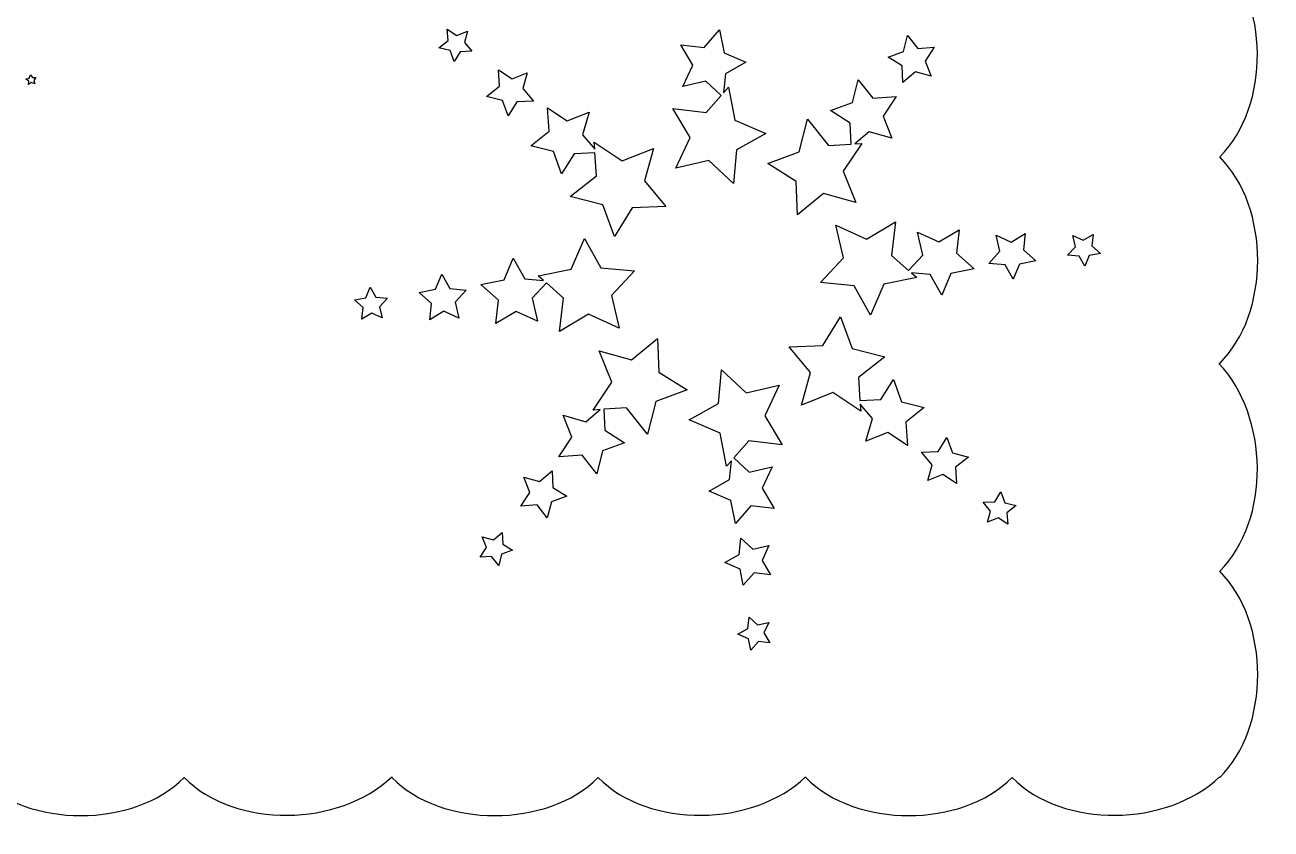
# Model space of a CAD drawing. Header units: centimetres. Extents: x -11.1 to 11.3, y -11.4 to 10.9.
# Drawn here: x 0.48 to 11.26, y -11.42 to -4.47 of the extents above; entities that cross this region are included whole.
import ezdxf

# ---------------------------------------------------------------- set-up
doc = ezdxf.new("R2010")
doc.units = ezdxf.units.CM
doc.header["$MEASUREMENT"] = 0
doc.layers.add('Camada 1', color=7, linetype='Continuous')

msp = doc.modelspace()

# ---------------------------------------------------------------- linework, layer by layer
at = {"layer": 'Camada 1'}
for points, knots in [([(10.80794, 10.50385), (11.24006, 10.04935), (11.25858, 9.15426), (10.81413, 8.70984), (10.81413, 8.70984), (11.25239, 8.27158), (11.25239, 7.358), (10.81413, 6.92586), (10.81413, 6.92586), (10.81413, 6.92586), (10.80794, 6.92422), (10.80794, 6.92422), (10.80794, 6.92422), (11.24006, 6.46972), (11.25858, 5.57466), (10.81413, 5.13019), (10.81413, 5.13019), (11.25239, 4.69196), (11.25239, 3.77835), (10.81413, 3.34624), (10.81413, 3.34624), (10.81413, 3.34624), (10.80794, 3.3446), (10.80794, 3.3446), (10.80794, 3.3446), (11.24006, 2.89007), (11.25858, 1.99501), (10.81413, 1.55054), (10.81413, 1.55054), (11.25239, 1.11231), (11.25239, 0.1987), (10.81413, -0.23341), (10.81413, -0.23341), (10.81413, -0.23341), (10.80794, -0.23505), (10.80794, -0.23505), (10.80794, -0.23505), (11.24006, -0.68958), (11.25858, -1.58464), (10.81413, -2.02911), (10.81413, -2.02911), (11.25241, -2.46734), (11.25241, -3.38092), (10.81413, -3.81306), (10.81413, -3.81306), (10.81413, -3.81306), (10.80797, -3.8147), (10.80797, -3.8147), (10.80797, -3.8147), (11.24006, -4.26923), (11.25858, -5.16429), (10.81413, -5.60873), (10.81413, -5.60873), (11.25241, -6.04699), (11.25241, -6.96057), (10.81413, -7.39268), (10.81413, -7.39268), (10.81413, -7.39268), (10.80797, -7.39435), (10.80797, -7.39435), (10.80797, -7.39435), (11.24006, -7.84888), (11.25858, -8.74394), (10.81413, -9.18838), (10.81413, -9.18838), (11.25241, -9.62664), (11.25241, -10.54022), (10.81413, -10.97233), (10.81413, -10.97233), (10.81413, -10.97233), (10.81249, -10.96619), (10.81249, -10.96619), (10.81249, -10.96619), (10.35796, -11.39825), (9.4629, -11.41678), (9.01846, -10.97233), (9.01846, -10.97233), (8.58023, -11.41061), (7.66665, -11.41061), (7.23451, -10.97233), (7.23451, -10.97233), (7.23451, -10.97233), (7.23287, -10.96619), (7.23287, -10.96619), (7.23287, -10.96619), (6.77834, -11.39828), (5.88328, -11.41678), (5.43884, -10.97233), (5.43884, -10.97233), (5.00058, -11.41061), (4.087, -11.41061), (3.65489, -10.97233), (3.65489, -10.97233), (3.65489, -10.97233), (3.65325, -10.96619), (3.65325, -10.96619), (3.65325, -10.96619), (3.19872, -11.39828), (2.30366, -11.41678), (1.85922, -10.97233), (1.85922, -10.97233), (1.42096, -11.41061), (0.50738, -11.41061), (0.07527, -10.97233), (0.07527, -10.97233), (0.07527, -10.97233), (0.07363, -10.96619), (0.07363, -10.96619), (0.07363, -10.96619), (-0.3809, -11.39828), (-1.27596, -11.41678), (-1.7204, -10.97233), (-1.7204, -10.97233), (-2.15866, -11.41061), (-3.07221, -11.41061), (-3.50435, -10.97233), (-3.50435, -10.97233), (-3.50435, -10.97233), (-3.50599, -10.96619), (-3.50599, -10.96619), (-3.50599, -10.96619), (-3.96049, -11.39828), (-4.85558, -11.41678), (-5.30005, -10.97233), (-5.30005, -10.97233), (-5.73828, -11.41061), (-6.65186, -11.41061), (-7.084, -10.97233), (-7.084, -10.97233), (-7.084, -10.97233), (-7.08564, -10.96619), (-7.08564, -10.96619), (-7.08564, -10.96619), (-7.54017, -11.39828), (-8.43523, -11.41678), (-8.87967, -10.97233), (-8.87967, -10.97233), (-9.31793, -11.41061), (-10.23151, -11.41061), (-10.66362, -10.97233), (-10.66362, -10.97233), (-10.66362, -10.97233), (-10.65907, -10.97789), (-10.65907, -10.97789), (-10.65907, -10.97789), (-11.09116, -10.52339), (-11.10968, -9.6283), (-10.66526, -9.18386), (-10.66526, -9.18386), (-11.10352, -8.74563), (-11.10352, -7.83202), (-10.66526, -7.39991), (-10.66526, -7.39991), (-10.66526, -7.39991), (-10.65907, -7.39827), (-10.65907, -7.39827), (-10.65907, -7.39827), (-11.09116, -6.94374), (-11.10968, -6.04868), (-10.66526, -5.60421), (-10.66526, -5.60421), (-11.10352, -5.16598), (-11.10352, -4.25237), (-10.66526, -3.82026), (-10.66526, -3.82026), (-10.66526, -3.82026), (-10.65907, -3.81862), (-10.65907, -3.81862), (-10.65907, -3.81862), (-11.09116, -3.36409), (-11.10968, -2.46903), (-10.66526, -2.02456), (-10.66526, -2.02456), (-11.10352, -1.58633), (-11.10352, -0.67272), (-10.66526, -0.24061), (-10.66526, -0.24061), (-10.66526, -0.24061), (-10.65907, -0.23897), (-10.65907, -0.23897), (-10.65907, -0.23897), (-11.09116, 0.21556), (-11.10968, 1.11062), (-10.66526, 1.55506), (-10.66526, 1.55506), (-11.10352, 1.99332), (-11.10352, 2.9069), (-10.66526, 3.33904), (-10.66526, 3.33904), (-10.66526, 3.33904), (-10.65907, 3.34068), (-10.65907, 3.34068), (-10.65907, 3.34068), (-11.09116, 3.79521), (-11.10968, 4.69027), (-10.66526, 5.13471), (-10.66526, 5.13471), (-11.10352, 5.57297), (-11.10352, 6.48655), (-10.66526, 6.91866), (-10.66526, 6.91866), (-10.66526, 6.91866), (-10.65907, 6.9203), (-10.65907, 6.9203), (-10.65907, 6.9203), (-11.09116, 7.37483), (-11.10968, 8.26989), (-10.66526, 8.71433), (-10.66526, 8.71433), (-11.10352, 9.15259), (-11.10352, 10.06617), (-10.66526, 10.49828), (-10.66526, 10.49828), (-10.66526, 10.49828), (-10.66362, 10.49212), (-10.66362, 10.49212), (-10.66362, 10.49212), (-10.20909, 10.92421), (-9.31403, 10.94273), (-8.86959, 10.49828), (-8.86959, 10.49828), (-8.43133, 10.93654), (-7.51775, 10.93654), (-7.08564, 10.49828), (-7.08564, 10.49828), (-7.08564, 10.49828), (-7.084, 10.49212), (-7.084, 10.49212), (-7.084, 10.49212), (-6.62947, 10.92421), (-5.73441, 10.94273), (-5.28997, 10.49828), (-5.28997, 10.49828), (-4.85171, 10.93654), (-3.93813, 10.93654), (-3.50602, 10.49828), (-3.50602, 10.49828), (-3.50602, 10.49828), (-3.50438, 10.49212), (-3.50438, 10.49212), (-3.50438, 10.49212), (-3.04985, 10.92421), (-2.15479, 10.94273), (-1.71035, 10.49828), (-1.71035, 10.49828), (-1.27209, 10.93654), (-0.35851, 10.93654), (0.0736, 10.49828), (0.0736, 10.49828), (0.0736, 10.49828), (0.07524, 10.49212), (0.07524, 10.49212), (0.07524, 10.49212), (0.52977, 10.92421), (1.42483, 10.94273), (1.86927, 10.49828), (1.86927, 10.49828), (2.30753, 10.93654), (3.22108, 10.93654), (3.65322, 10.49828), (3.65322, 10.49828), (3.65322, 10.49828), (3.65486, 10.49212), (3.65486, 10.49212), (3.65486, 10.49212), (4.10936, 10.92421), (5.00445, 10.94273), (5.44889, 10.49828), (5.44889, 10.49828), (5.88715, 10.93654), (6.80073, 10.93654), (7.23284, 10.49828), (7.23284, 10.49828), (7.23284, 10.49828), (7.23448, 10.49212), (7.23448, 10.49212), (7.23448, 10.49212), (7.68901, 10.92421), (8.58407, 10.94273), (9.02851, 10.49828), (9.02851, 10.49828), (9.46677, 10.93654), (10.38035, 10.93654), (10.81246, 10.49828), (10.81246, 10.49828), (10.81246, 10.49828), (10.80794, 10.50385), (10.80794, 10.50385)], [0, 0, 0, 0, 0.01369863, 0.01369863, 0.01369863, 0.01369863, 0.02739726, 0.02739726, 0.02739726, 0.02739726, 0.04109589, 0.04109589, 0.04109589, 0.04109589, 0.05479452, 0.05479452, 0.05479452, 0.05479452, 0.06849315, 0.06849315, 0.06849315, 0.06849315, 0.08219178, 0.08219178, 0.08219178, 0.08219178, 0.09589041, 0.09589041, 0.09589041, 0.09589041, 0.10958904, 0.10958904, 0.10958904, 0.10958904, 0.12328767, 0.12328767, 0.12328767, 0.12328767, 0.1369863, 0.1369863, 0.1369863, 0.1369863, 0.15068493, 0.15068493, 0.15068493, 0.15068493, 0.16438356, 0.16438356, 0.16438356, 0.16438356, 0.17808219, 0.17808219, 0.17808219, 0.17808219, 0.19178082, 0.19178082, 0.19178082, 0.19178082, 0.20547945, 0.20547945, 0.20547945, 0.20547945, 0.21917808, 0.21917808, 0.21917808, 0.21917808, 0.23287671, 0.23287671, 0.23287671, 0.23287671, 0.24657534, 0.24657534, 0.24657534, 0.24657534, 0.26027397, 0.26027397, 0.26027397, 0.26027397, 0.2739726, 0.2739726, 0.2739726, 0.2739726, 0.28767123, 0.28767123, 0.28767123, 0.28767123, 0.30136986, 0.30136986, 0.30136986, 0.30136986, 0.31506849, 0.31506849, 0.31506849, 0.31506849, 0.32876712, 0.32876712, 0.32876712, 0.32876712, 0.34246575, 0.34246575, 0.34246575, 0.34246575, 0.35616438, 0.35616438, 0.35616438, 0.35616438, 0.36986301, 0.36986301, 0.36986301, 0.36986301, 0.38356164, 0.38356164, 0.38356164, 0.38356164, 0.39726027, 0.39726027, 0.39726027, 0.39726027, 0.4109589, 0.4109589, 0.4109589, 0.4109589, 0.42465753, 0.42465753, 0.42465753, 0.42465753, 0.43835616, 0.43835616, 0.43835616, 0.43835616, 0.45205479, 0.45205479, 0.45205479, 0.45205479, 0.46575342, 0.46575342, 0.46575342, 0.46575342, 0.47945205, 0.47945205, 0.47945205, 0.47945205, 0.49315068, 0.49315068, 0.49315068, 0.49315068, 0.50684932, 0.50684932, 0.50684932, 0.50684932, 0.52054795, 0.52054795, 0.52054795, 0.52054795, 0.53424658, 0.53424658, 0.53424658, 0.53424658, 0.54794521, 0.54794521, 0.54794521, 0.54794521, 0.56164384, 0.56164384, 0.56164384, 0.56164384, 0.57534247, 0.57534247, 0.57534247, 0.57534247, 0.5890411, 0.5890411, 0.5890411, 0.5890411, 0.60273973, 0.60273973, 0.60273973, 0.60273973, 0.61643836, 0.61643836, 0.61643836, 0.61643836, 0.63013699, 0.63013699, 0.63013699, 0.63013699, 0.64383562, 0.64383562, 0.64383562, 0.64383562, 0.65753425, 0.65753425, 0.65753425, 0.65753425, 0.67123288, 0.67123288, 0.67123288, 0.67123288, 0.68493151, 0.68493151, 0.68493151, 0.68493151, 0.69863014, 0.69863014, 0.69863014, 0.69863014, 0.71232877, 0.71232877, 0.71232877, 0.71232877, 0.7260274, 0.7260274, 0.7260274, 0.7260274, 0.73972603, 0.73972603, 0.73972603, 0.73972603, 0.75342466, 0.75342466, 0.75342466, 0.75342466, 0.76712329, 0.76712329, 0.76712329, 0.76712329, 0.78082192, 0.78082192, 0.78082192, 0.78082192, 0.79452055, 0.79452055, 0.79452055, 0.79452055, 0.80821918, 0.80821918, 0.80821918, 0.80821918, 0.82191781, 0.82191781, 0.82191781, 0.82191781, 0.83561644, 0.83561644, 0.83561644, 0.83561644, 0.84931507, 0.84931507, 0.84931507, 0.84931507, 0.8630137, 0.8630137, 0.8630137, 0.8630137, 0.87671233, 0.87671233, 0.87671233, 0.87671233, 0.89041096, 0.89041096, 0.89041096, 0.89041096, 0.90410959, 0.90410959, 0.90410959, 0.90410959, 0.91780822, 0.91780822, 0.91780822, 0.91780822, 0.93150685, 0.93150685, 0.93150685, 0.93150685, 0.94520548, 0.94520548, 0.94520548, 0.94520548, 0.95890411, 0.95890411, 0.95890411, 0.95890411, 0.97260274, 0.97260274, 0.97260274, 0.97260274, 1, 1, 1, 1]), ([(4.34628, -4.69583), (4.34628, -4.69583), (4.28259, -4.61921), (4.28259, -4.61921), (4.28259, -4.61921), (4.28259, -4.61921), (4.30958, -4.52327), (4.30958, -4.52327), (4.30958, -4.52327), (4.30958, -4.52327), (4.21698, -4.56021), (4.21698, -4.56021), (4.21698, -4.56021), (4.21698, -4.56021), (4.13403, -4.50489), (4.13403, -4.50489), (4.13403, -4.50489), (4.13403, -4.50489), (4.14057, -4.60435), (4.14057, -4.60435), (4.14057, -4.60435), (4.14057, -4.60435), (4.06231, -4.6661), (4.06231, -4.6661), (4.06231, -4.6661), (4.06231, -4.6661), (4.15894, -4.69065), (4.15894, -4.69065), (4.15894, -4.69065), (4.15894, -4.69065), (4.19349, -4.78413), (4.19349, -4.78413), (4.19349, -4.78413), (4.19349, -4.78413), (4.2467, -4.69983), (4.2467, -4.69983), (4.2467, -4.69983), (4.2467, -4.69983), (4.34628, -4.69583), (4.34628, -4.69583)], [0, 0, 0, 0, 0.09090909, 0.09090909, 0.09090909, 0.09090909, 0.18181818, 0.18181818, 0.18181818, 0.18181818, 0.27272727, 0.27272727, 0.27272727, 0.27272727, 0.36363636, 0.36363636, 0.36363636, 0.36363636, 0.45454545, 0.45454545, 0.45454545, 0.45454545, 0.54545455, 0.54545455, 0.54545455, 0.54545455, 0.63636364, 0.63636364, 0.63636364, 0.63636364, 0.72727273, 0.72727273, 0.72727273, 0.72727273, 0.81818182, 0.81818182, 0.81818182, 0.81818182, 1, 1, 1, 1]), ([(6.56479, -5.00735), (6.56479, -5.00735), (6.52383, -5.05408), (6.52383, -5.05408), (6.52383, -5.05408), (6.52383, -5.05408), (6.53881, -4.89086), (6.53881, -4.89086), (6.53881, -4.89086), (6.53881, -4.89086), (6.71627, -4.79132), (6.71627, -4.79132), (6.71627, -4.79132), (6.71627, -4.79132), (6.52937, -4.71102), (6.52937, -4.71102), (6.52937, -4.71102), (6.52937, -4.71102), (6.4896, -4.51155), (6.4896, -4.51155), (6.4896, -4.51155), (6.4896, -4.51155), (6.35548, -4.66445), (6.35548, -4.66445), (6.35548, -4.66445), (6.35548, -4.66445), (6.15344, -4.64069), (6.15344, -4.64069), (6.15344, -4.64069), (6.15344, -4.64069), (6.25745, -4.8155), (6.25745, -4.8155), (6.25745, -4.8155), (6.25745, -4.8155), (6.17239, -5.00029), (6.17239, -5.00029), (6.17239, -5.00029), (6.17239, -5.00029), (6.3708, -4.95542), (6.3708, -4.95542), (6.3708, -4.95542), (6.3708, -4.95542), (6.5032, -5.07763), (6.5032, -5.07763), (6.5032, -5.07763), (6.5032, -5.07763), (6.37321, -5.22585), (6.37321, -5.22585), (6.37321, -5.22585), (6.37321, -5.22585), (6.08463, -5.19185), (6.08463, -5.19185), (6.08463, -5.19185), (6.08463, -5.19185), (6.23322, -5.44159), (6.23322, -5.44159), (6.23322, -5.44159), (6.23322, -5.44159), (6.1117, -5.70556), (6.1117, -5.70556), (6.1117, -5.70556), (6.1117, -5.70556), (6.39515, -5.64145), (6.39515, -5.64145), (6.39515, -5.64145), (6.39515, -5.64145), (6.60862, -5.83859), (6.60862, -5.83859), (6.60862, -5.83859), (6.60862, -5.83859), (6.63521, -5.54919), (6.63521, -5.54919), (6.63521, -5.54919), (6.63521, -5.54919), (6.88871, -5.40703), (6.88871, -5.40703), (6.88871, -5.40703), (6.88871, -5.40703), (6.62172, -5.29231), (6.62172, -5.29231), (6.62172, -5.29231), (6.62172, -5.29231), (6.56479, -5.00735), (6.56479, -5.00735)], [0, 0, 0, 0, 0.04545455, 0.04545455, 0.04545455, 0.04545455, 0.09090909, 0.09090909, 0.09090909, 0.09090909, 0.13636364, 0.13636364, 0.13636364, 0.13636364, 0.18181818, 0.18181818, 0.18181818, 0.18181818, 0.22727273, 0.22727273, 0.22727273, 0.22727273, 0.27272727, 0.27272727, 0.27272727, 0.27272727, 0.31818182, 0.31818182, 0.31818182, 0.31818182, 0.36363636, 0.36363636, 0.36363636, 0.36363636, 0.40909091, 0.40909091, 0.40909091, 0.40909091, 0.45454545, 0.45454545, 0.45454545, 0.45454545, 0.5, 0.5, 0.5, 0.5, 0.54545455, 0.54545455, 0.54545455, 0.54545455, 0.59090909, 0.59090909, 0.59090909, 0.59090909, 0.63636364, 0.63636364, 0.63636364, 0.63636364, 0.68181818, 0.68181818, 0.68181818, 0.68181818, 0.72727273, 0.72727273, 0.72727273, 0.72727273, 0.77272727, 0.77272727, 0.77272727, 0.77272727, 0.81818182, 0.81818182, 0.81818182, 0.81818182, 0.86363636, 0.86363636, 0.86363636, 0.86363636, 0.90909091, 0.90909091, 0.90909091, 0.90909091, 1, 1, 1, 1]), ([(8.26696, -4.78052), (8.26696, -4.78052), (8.34599, -4.66204), (8.34599, -4.66204), (8.34599, -4.66204), (8.34599, -4.66204), (8.20386, -4.67135), (8.20386, -4.67135), (8.20386, -4.67135), (8.20386, -4.67135), (8.11562, -4.55956), (8.11562, -4.55956), (8.11562, -4.55956), (8.11562, -4.55956), (8.08059, -4.69759), (8.08059, -4.69759), (8.08059, -4.69759), (8.08059, -4.69759), (7.94705, -4.74696), (7.94705, -4.74696), (7.94705, -4.74696), (7.94705, -4.74696), (8.06746, -4.82292), (8.06746, -4.82292), (8.06746, -4.82292), (8.06746, -4.82292), (8.07315, -4.96524), (8.07315, -4.96524), (8.07315, -4.96524), (8.07315, -4.96524), (8.18258, -4.8742), (8.18258, -4.8742), (8.18258, -4.8742), (8.18258, -4.8742), (8.31966, -4.91278), (8.31966, -4.91278), (8.31966, -4.91278), (8.31966, -4.91278), (8.26696, -4.78052), (8.26696, -4.78052)], [0, 0, 0, 0, 0.09090909, 0.09090909, 0.09090909, 0.09090909, 0.18181818, 0.18181818, 0.18181818, 0.18181818, 0.27272727, 0.27272727, 0.27272727, 0.27272727, 0.36363636, 0.36363636, 0.36363636, 0.36363636, 0.45454545, 0.45454545, 0.45454545, 0.45454545, 0.54545455, 0.54545455, 0.54545455, 0.54545455, 0.63636364, 0.63636364, 0.63636364, 0.63636364, 0.72727273, 0.72727273, 0.72727273, 0.72727273, 0.81818182, 0.81818182, 0.81818182, 0.81818182, 1, 1, 1, 1]), ([(0.55785, -4.94824), (0.55785, -4.94824), (0.57656, -4.92419), (0.57656, -4.92419), (0.57656, -4.92419), (0.57656, -4.92419), (0.54608, -4.92398), (0.54608, -4.92398), (0.54608, -4.92398), (0.54608, -4.92398), (0.52901, -4.89874), (0.52901, -4.89874), (0.52901, -4.89874), (0.52901, -4.89874), (0.51938, -4.92763), (0.51938, -4.92763), (0.51938, -4.92763), (0.51938, -4.92763), (0.49012, -4.9361), (0.49012, -4.9361), (0.49012, -4.9361), (0.49012, -4.9361), (0.51465, -4.95417), (0.51465, -4.95417), (0.51465, -4.95417), (0.51465, -4.95417), (0.51364, -4.98462), (0.51364, -4.98462), (0.51364, -4.98462), (0.51364, -4.98462), (0.53841, -4.96692), (0.53841, -4.96692), (0.53841, -4.96692), (0.53841, -4.96692), (0.56706, -4.97727), (0.56706, -4.97727), (0.56706, -4.97727), (0.56706, -4.97727), (0.55785, -4.94824), (0.55785, -4.94824)], [0, 0, 0, 0, 0.09090909, 0.09090909, 0.09090909, 0.09090909, 0.18181818, 0.18181818, 0.18181818, 0.18181818, 0.27272727, 0.27272727, 0.27272727, 0.27272727, 0.36363636, 0.36363636, 0.36363636, 0.36363636, 0.45454545, 0.45454545, 0.45454545, 0.45454545, 0.54545455, 0.54545455, 0.54545455, 0.54545455, 0.63636364, 0.63636364, 0.63636364, 0.63636364, 0.72727273, 0.72727273, 0.72727273, 0.72727273, 0.81818182, 0.81818182, 0.81818182, 0.81818182, 1, 1, 1, 1]), ([(4.87881, -5.12831), (4.87881, -5.12831), (4.78779, -5.0188), (4.78779, -5.0188), (4.78779, -5.0188), (4.78779, -5.0188), (4.82637, -4.88175), (4.82637, -4.88175), (4.82637, -4.88175), (4.82637, -4.88175), (4.69413, -4.93451), (4.69413, -4.93451), (4.69413, -4.93451), (4.69413, -4.93451), (4.57562, -4.85551), (4.57562, -4.85551), (4.57562, -4.85551), (4.57562, -4.85551), (4.58496, -4.99762), (4.58496, -4.99762), (4.58496, -4.99762), (4.58496, -4.99762), (4.47317, -5.08581), (4.47317, -5.08581), (4.47317, -5.08581), (4.47317, -5.08581), (4.61115, -5.12087), (4.61115, -5.12087), (4.61115, -5.12087), (4.61115, -5.12087), (4.66057, -5.25443), (4.66057, -5.25443), (4.66057, -5.25443), (4.66057, -5.25443), (4.73653, -5.13399), (4.73653, -5.13399), (4.73653, -5.13399), (4.73653, -5.13399), (4.87881, -5.12831), (4.87881, -5.12831)], [0, 0, 0, 0, 0.09090909, 0.09090909, 0.09090909, 0.09090909, 0.18181818, 0.18181818, 0.18181818, 0.18181818, 0.27272727, 0.27272727, 0.27272727, 0.27272727, 0.36363636, 0.36363636, 0.36363636, 0.36363636, 0.45454545, 0.45454545, 0.45454545, 0.45454545, 0.54545455, 0.54545455, 0.54545455, 0.54545455, 0.63636364, 0.63636364, 0.63636364, 0.63636364, 0.72727273, 0.72727273, 0.72727273, 0.72727273, 0.81818182, 0.81818182, 0.81818182, 0.81818182, 1, 1, 1, 1]), ([(8.01732, -5.08807), (8.01732, -5.08807), (7.81431, -5.10135), (7.81431, -5.10135), (7.81431, -5.10135), (7.81431, -5.10135), (7.68829, -4.94165), (7.68829, -4.94165), (7.68829, -4.94165), (7.68829, -4.94165), (7.6382, -5.13884), (7.6382, -5.13884), (7.6382, -5.13884), (7.6382, -5.13884), (7.44744, -5.20938), (7.44744, -5.20938), (7.44744, -5.20938), (7.44744, -5.20938), (7.61942, -5.31794), (7.61942, -5.31794), (7.61942, -5.31794), (7.61942, -5.31794), (7.62667, -5.49799), (7.62667, -5.49799), (7.62667, -5.49799), (7.62667, -5.49799), (7.42995, -5.51088), (7.42995, -5.51088), (7.42995, -5.51088), (7.42995, -5.51088), (7.2499, -5.28278), (7.2499, -5.28278), (7.2499, -5.28278), (7.2499, -5.28278), (7.17836, -5.56443), (7.17836, -5.56443), (7.17836, -5.56443), (7.17836, -5.56443), (6.90576, -5.66521), (6.90576, -5.66521), (6.90576, -5.66521), (6.90576, -5.66521), (7.15151, -5.82026), (7.15151, -5.82026), (7.15151, -5.82026), (7.15151, -5.82026), (7.16313, -6.11067), (7.16313, -6.11067), (7.16313, -6.11067), (7.16313, -6.11067), (7.38657, -5.92485), (7.38657, -5.92485), (7.38657, -5.92485), (7.38657, -5.92485), (7.66629, -6.00359), (7.66629, -6.00359), (7.66629, -6.00359), (7.66629, -6.00359), (7.55863, -5.73364), (7.55863, -5.73364), (7.55863, -5.73364), (7.55863, -5.73364), (7.71989, -5.49194), (7.71989, -5.49194), (7.71989, -5.49194), (7.71989, -5.49194), (7.65795, -5.49599), (7.65795, -5.49599), (7.65795, -5.49599), (7.65795, -5.49599), (7.78397, -5.39116), (7.78397, -5.39116), (7.78397, -5.39116), (7.78397, -5.39116), (7.97976, -5.44627), (7.97976, -5.44627), (7.97976, -5.44627), (7.97976, -5.44627), (7.90441, -5.2573), (7.90441, -5.2573), (7.90441, -5.2573), (7.90441, -5.2573), (8.01732, -5.08807), (8.01732, -5.08807)], [0, 0, 0, 0, 0.04545455, 0.04545455, 0.04545455, 0.04545455, 0.09090909, 0.09090909, 0.09090909, 0.09090909, 0.13636364, 0.13636364, 0.13636364, 0.13636364, 0.18181818, 0.18181818, 0.18181818, 0.18181818, 0.22727273, 0.22727273, 0.22727273, 0.22727273, 0.27272727, 0.27272727, 0.27272727, 0.27272727, 0.31818182, 0.31818182, 0.31818182, 0.31818182, 0.36363636, 0.36363636, 0.36363636, 0.36363636, 0.40909091, 0.40909091, 0.40909091, 0.40909091, 0.45454545, 0.45454545, 0.45454545, 0.45454545, 0.5, 0.5, 0.5, 0.5, 0.54545455, 0.54545455, 0.54545455, 0.54545455, 0.59090909, 0.59090909, 0.59090909, 0.59090909, 0.63636364, 0.63636364, 0.63636364, 0.63636364, 0.68181818, 0.68181818, 0.68181818, 0.68181818, 0.72727273, 0.72727273, 0.72727273, 0.72727273, 0.77272727, 0.77272727, 0.77272727, 0.77272727, 0.81818182, 0.81818182, 0.81818182, 0.81818182, 0.86363636, 0.86363636, 0.86363636, 0.86363636, 0.90909091, 0.90909091, 0.90909091, 0.90909091, 1, 1, 1, 1]), ([(6.02425, -6.03832), (6.02425, -6.03832), (5.83843, -5.81488), (5.83843, -5.81488), (5.83843, -5.81488), (5.83843, -5.81488), (5.91712, -5.53514), (5.91712, -5.53514), (5.91712, -5.53514), (5.91712, -5.53514), (5.64722, -5.64283), (5.64722, -5.64283), (5.64722, -5.64283), (5.64722, -5.64283), (5.40547, -5.48151), (5.40547, -5.48151), (5.40547, -5.48151), (5.40547, -5.48151), (5.40957, -5.5435), (5.40957, -5.5435), (5.40957, -5.5435), (5.40957, -5.5435), (5.30474, -5.41748), (5.30474, -5.41748), (5.30474, -5.41748), (5.30474, -5.41748), (5.35985, -5.22169), (5.35985, -5.22169), (5.35985, -5.22169), (5.35985, -5.22169), (5.17088, -5.29704), (5.17088, -5.29704), (5.17088, -5.29704), (5.17088, -5.29704), (5.00171, -5.18409), (5.00171, -5.18409), (5.00171, -5.18409), (5.00171, -5.18409), (5.01499, -5.38708), (5.01499, -5.38708), (5.01499, -5.38708), (5.01499, -5.38708), (4.85531, -5.5131), (4.85531, -5.5131), (4.85531, -5.5131), (4.85531, -5.5131), (5.05248, -5.56324), (5.05248, -5.56324), (5.05248, -5.56324), (5.05248, -5.56324), (5.12302, -5.754), (5.12302, -5.754), (5.12302, -5.754), (5.12302, -5.754), (5.23158, -5.58197), (5.23158, -5.58197), (5.23158, -5.58197), (5.23158, -5.58197), (5.4116, -5.57477), (5.4116, -5.57477), (5.4116, -5.57477), (5.4116, -5.57477), (5.42451, -5.77146), (5.42451, -5.77146), (5.42451, -5.77146), (5.42451, -5.77146), (5.19639, -5.95151), (5.19639, -5.95151), (5.19639, -5.95151), (5.19639, -5.95151), (5.47804, -6.02305), (5.47804, -6.02305), (5.47804, -6.02305), (5.47804, -6.02305), (5.57885, -6.29562), (5.57885, -6.29562), (5.57885, -6.29562), (5.57885, -6.29562), (5.7339, -6.04987), (5.7339, -6.04987), (5.7339, -6.04987), (5.7339, -6.04987), (6.02425, -6.03832), (6.02425, -6.03832)], [0, 0, 0, 0, 0.04545455, 0.04545455, 0.04545455, 0.04545455, 0.09090909, 0.09090909, 0.09090909, 0.09090909, 0.13636364, 0.13636364, 0.13636364, 0.13636364, 0.18181818, 0.18181818, 0.18181818, 0.18181818, 0.22727273, 0.22727273, 0.22727273, 0.22727273, 0.27272727, 0.27272727, 0.27272727, 0.27272727, 0.31818182, 0.31818182, 0.31818182, 0.31818182, 0.36363636, 0.36363636, 0.36363636, 0.36363636, 0.40909091, 0.40909091, 0.40909091, 0.40909091, 0.45454545, 0.45454545, 0.45454545, 0.45454545, 0.5, 0.5, 0.5, 0.5, 0.54545455, 0.54545455, 0.54545455, 0.54545455, 0.59090909, 0.59090909, 0.59090909, 0.59090909, 0.63636364, 0.63636364, 0.63636364, 0.63636364, 0.68181818, 0.68181818, 0.68181818, 0.68181818, 0.72727273, 0.72727273, 0.72727273, 0.72727273, 0.77272727, 0.77272727, 0.77272727, 0.77272727, 0.81818182, 0.81818182, 0.81818182, 0.81818182, 0.86363636, 0.86363636, 0.86363636, 0.86363636, 0.90909091, 0.90909091, 0.90909091, 0.90909091, 1, 1, 1, 1]), ([(8.68987, -6.57601), (8.68987, -6.57601), (8.53697, -6.44187), (8.53697, -6.44187), (8.53697, -6.44187), (8.53697, -6.44187), (8.56076, -6.23989), (8.56076, -6.23989), (8.56076, -6.23989), (8.56076, -6.23989), (8.38592, -6.3439), (8.38592, -6.3439), (8.38592, -6.3439), (8.38592, -6.3439), (8.20116, -6.25886), (8.20116, -6.25886), (8.20116, -6.25886), (8.20116, -6.25886), (8.24601, -6.45722), (8.24601, -6.45722), (8.24601, -6.45722), (8.24601, -6.45722), (8.12383, -6.58964), (8.12383, -6.58964), (8.12383, -6.58964), (8.12383, -6.58964), (7.97561, -6.45965), (7.97561, -6.45965), (7.97561, -6.45965), (7.97561, -6.45965), (8.00961, -6.17107), (8.00961, -6.17107), (8.00961, -6.17107), (8.00961, -6.17107), (7.75987, -6.31966), (7.75987, -6.31966), (7.75987, -6.31966), (7.75987, -6.31966), (7.49584, -6.19811), (7.49584, -6.19811), (7.49584, -6.19811), (7.49584, -6.19811), (7.55998, -6.48156), (7.55998, -6.48156), (7.55998, -6.48156), (7.55998, -6.48156), (7.36289, -6.69508), (7.36289, -6.69508), (7.36289, -6.69508), (7.36289, -6.69508), (7.65221, -6.7217), (7.65221, -6.7217), (7.65221, -6.7217), (7.65221, -6.7217), (7.7944, -6.9752), (7.7944, -6.9752), (7.7944, -6.9752), (7.7944, -6.9752), (7.90912, -6.70816), (7.90912, -6.70816), (7.90912, -6.70816), (7.90912, -6.70816), (8.1941, -6.6513), (8.1941, -6.6513), (8.1941, -6.6513), (8.1941, -6.6513), (8.14743, -6.61032), (8.14743, -6.61032), (8.14743, -6.61032), (8.14743, -6.61032), (8.3106, -6.6253), (8.3106, -6.6253), (8.3106, -6.6253), (8.3106, -6.6253), (8.41008, -6.80276), (8.41008, -6.80276), (8.41008, -6.80276), (8.41008, -6.80276), (8.49043, -6.61583), (8.49043, -6.61583), (8.49043, -6.61583), (8.49043, -6.61583), (8.68987, -6.57601), (8.68987, -6.57601)], [0, 0, 0, 0, 0.04545455, 0.04545455, 0.04545455, 0.04545455, 0.09090909, 0.09090909, 0.09090909, 0.09090909, 0.13636364, 0.13636364, 0.13636364, 0.13636364, 0.18181818, 0.18181818, 0.18181818, 0.18181818, 0.22727273, 0.22727273, 0.22727273, 0.22727273, 0.27272727, 0.27272727, 0.27272727, 0.27272727, 0.31818182, 0.31818182, 0.31818182, 0.31818182, 0.36363636, 0.36363636, 0.36363636, 0.36363636, 0.40909091, 0.40909091, 0.40909091, 0.40909091, 0.45454545, 0.45454545, 0.45454545, 0.45454545, 0.5, 0.5, 0.5, 0.5, 0.54545455, 0.54545455, 0.54545455, 0.54545455, 0.59090909, 0.59090909, 0.59090909, 0.59090909, 0.63636364, 0.63636364, 0.63636364, 0.63636364, 0.68181818, 0.68181818, 0.68181818, 0.68181818, 0.72727273, 0.72727273, 0.72727273, 0.72727273, 0.77272727, 0.77272727, 0.77272727, 0.77272727, 0.81818182, 0.81818182, 0.81818182, 0.81818182, 0.86363636, 0.86363636, 0.86363636, 0.86363636, 0.90909091, 0.90909091, 0.90909091, 0.90909091, 1, 1, 1, 1]), ([(4.99123, -6.6983), (4.99123, -6.6983), (5.13942, -6.82826), (5.13942, -6.82826), (5.13942, -6.82826), (5.13942, -6.82826), (5.10545, -7.11689), (5.10545, -7.11689), (5.10545, -7.11689), (5.10545, -7.11689), (5.35524, -6.96827), (5.35524, -6.96827), (5.35524, -6.96827), (5.35524, -6.96827), (5.61921, -7.08979), (5.61921, -7.08979), (5.61921, -7.08979), (5.61921, -7.08979), (5.55507, -6.80634), (5.55507, -6.80634), (5.55507, -6.80634), (5.55507, -6.80634), (5.75221, -6.59282), (5.75221, -6.59282), (5.75221, -6.59282), (5.75221, -6.59282), (5.46281, -6.56623), (5.46281, -6.56623), (5.46281, -6.56623), (5.46281, -6.56623), (5.32065, -6.31276), (5.32065, -6.31276), (5.32065, -6.31276), (5.32065, -6.31276), (5.20593, -6.57975), (5.20593, -6.57975), (5.20593, -6.57975), (5.20593, -6.57975), (4.92095, -6.63661), (4.92095, -6.63661), (4.92095, -6.63661), (4.92095, -6.63661), (4.96765, -6.67757), (4.96765, -6.67757), (4.96765, -6.67757), (4.96765, -6.67757), (4.80445, -6.66257), (4.80445, -6.66257), (4.80445, -6.66257), (4.80445, -6.66257), (4.70497, -6.48514), (4.70497, -6.48514), (4.70497, -6.48514), (4.70497, -6.48514), (4.62464, -6.67204), (4.62464, -6.67204), (4.62464, -6.67204), (4.62464, -6.67204), (4.42514, -6.71186), (4.42514, -6.71186), (4.42514, -6.71186), (4.42514, -6.71186), (4.57807, -6.846), (4.57807, -6.846), (4.57807, -6.846), (4.57807, -6.846), (4.55428, -7.04801), (4.55428, -7.04801), (4.55428, -7.04801), (4.55428, -7.04801), (4.72914, -6.944), (4.72914, -6.944), (4.72914, -6.944), (4.72914, -6.944), (4.91393, -7.02906), (4.91393, -7.02906), (4.91393, -7.02906), (4.91393, -7.02906), (4.86903, -6.83065), (4.86903, -6.83065), (4.86903, -6.83065), (4.86903, -6.83065), (4.99123, -6.6983), (4.99123, -6.6983)], [0, 0, 0, 0, 0.04545455, 0.04545455, 0.04545455, 0.04545455, 0.09090909, 0.09090909, 0.09090909, 0.09090909, 0.13636364, 0.13636364, 0.13636364, 0.13636364, 0.18181818, 0.18181818, 0.18181818, 0.18181818, 0.22727273, 0.22727273, 0.22727273, 0.22727273, 0.27272727, 0.27272727, 0.27272727, 0.27272727, 0.31818182, 0.31818182, 0.31818182, 0.31818182, 0.36363636, 0.36363636, 0.36363636, 0.36363636, 0.40909091, 0.40909091, 0.40909091, 0.40909091, 0.45454545, 0.45454545, 0.45454545, 0.45454545, 0.5, 0.5, 0.5, 0.5, 0.54545455, 0.54545455, 0.54545455, 0.54545455, 0.59090909, 0.59090909, 0.59090909, 0.59090909, 0.63636364, 0.63636364, 0.63636364, 0.63636364, 0.68181818, 0.68181818, 0.68181818, 0.68181818, 0.72727273, 0.72727273, 0.72727273, 0.72727273, 0.77272727, 0.77272727, 0.77272727, 0.77272727, 0.81818182, 0.81818182, 0.81818182, 0.81818182, 0.86363636, 0.86363636, 0.86363636, 0.86363636, 0.90909091, 0.90909091, 0.90909091, 0.90909091, 1, 1, 1, 1]), ([(9.22353, -6.50716), (9.22353, -6.50716), (9.11645, -6.41326), (9.11645, -6.41326), (9.11645, -6.41326), (9.11645, -6.41326), (9.13312, -6.27187), (9.13312, -6.27187), (9.13312, -6.27187), (9.13312, -6.27187), (9.01072, -6.34468), (9.01072, -6.34468), (9.01072, -6.34468), (9.01072, -6.34468), (8.88137, -6.28512), (8.88137, -6.28512), (8.88137, -6.28512), (8.88137, -6.28512), (8.9128, -6.42403), (8.9128, -6.42403), (8.9128, -6.42403), (8.9128, -6.42403), (8.8162, -6.52865), (8.8162, -6.52865), (8.8162, -6.52865), (8.8162, -6.52865), (8.95799, -6.54172), (8.95799, -6.54172), (8.95799, -6.54172), (8.95799, -6.54172), (9.02765, -6.66589), (9.02765, -6.66589), (9.02765, -6.66589), (9.02765, -6.66589), (9.08382, -6.53505), (9.08382, -6.53505), (9.08382, -6.53505), (9.08382, -6.53505), (9.22353, -6.50716), (9.22353, -6.50716)], [0, 0, 0, 0, 0.09090909, 0.09090909, 0.09090909, 0.09090909, 0.18181818, 0.18181818, 0.18181818, 0.18181818, 0.27272727, 0.27272727, 0.27272727, 0.27272727, 0.36363636, 0.36363636, 0.36363636, 0.36363636, 0.45454545, 0.45454545, 0.45454545, 0.45454545, 0.54545455, 0.54545455, 0.54545455, 0.54545455, 0.63636364, 0.63636364, 0.63636364, 0.63636364, 0.72727273, 0.72727273, 0.72727273, 0.72727273, 0.81818182, 0.81818182, 0.81818182, 0.81818182, 1, 1, 1, 1]), ([(9.70875, -6.37712), (9.70875, -6.37712), (9.72039, -6.27809), (9.72039, -6.27809), (9.72039, -6.27809), (9.72039, -6.27809), (9.63469, -6.3291), (9.63469, -6.3291), (9.63469, -6.3291), (9.63469, -6.3291), (9.54418, -6.2874), (9.54418, -6.2874), (9.54418, -6.2874), (9.54418, -6.2874), (9.56617, -6.38463), (9.56617, -6.38463), (9.56617, -6.38463), (9.56617, -6.38463), (9.49854, -6.45784), (9.49854, -6.45784), (9.49854, -6.45784), (9.49854, -6.45784), (9.59779, -6.46697), (9.59779, -6.46697), (9.59779, -6.46697), (9.59779, -6.46697), (9.64655, -6.55394), (9.64655, -6.55394), (9.64655, -6.55394), (9.64655, -6.55394), (9.68589, -6.46234), (9.68589, -6.46234), (9.68589, -6.46234), (9.68589, -6.46234), (9.78368, -6.44281), (9.78368, -6.44281), (9.78368, -6.44281), (9.78368, -6.44281), (9.70875, -6.37712), (9.70875, -6.37712)], [0, 0, 0, 0, 0.09090909, 0.09090909, 0.09090909, 0.09090909, 0.18181818, 0.18181818, 0.18181818, 0.18181818, 0.27272727, 0.27272727, 0.27272727, 0.27272727, 0.36363636, 0.36363636, 0.36363636, 0.36363636, 0.45454545, 0.45454545, 0.45454545, 0.45454545, 0.54545455, 0.54545455, 0.54545455, 0.54545455, 0.63636364, 0.63636364, 0.63636364, 0.63636364, 0.72727273, 0.72727273, 0.72727273, 0.72727273, 0.81818182, 0.81818182, 0.81818182, 0.81818182, 1, 1, 1, 1]), ([(4.29879, -6.75923), (4.29879, -6.75923), (4.157, -6.74616), (4.157, -6.74616), (4.157, -6.74616), (4.157, -6.74616), (4.08731, -6.62199), (4.08731, -6.62199), (4.08731, -6.62199), (4.08731, -6.62199), (4.03111, -6.75277), (4.03111, -6.75277), (4.03111, -6.75277), (4.03111, -6.75277), (3.89144, -6.78068), (3.89144, -6.78068), (3.89144, -6.78068), (3.89144, -6.78068), (3.99849, -6.87458), (3.99849, -6.87458), (3.99849, -6.87458), (3.99849, -6.87458), (3.98185, -7.016), (3.98185, -7.016), (3.98185, -7.016), (3.98185, -7.016), (4.10422, -6.94319), (4.10422, -6.94319), (4.10422, -6.94319), (4.10422, -6.94319), (4.23363, -7.00272), (4.23363, -7.00272), (4.23363, -7.00272), (4.23363, -7.00272), (4.20217, -6.86384), (4.20217, -6.86384), (4.20217, -6.86384), (4.20217, -6.86384), (4.29879, -6.75923), (4.29879, -6.75923)], [0, 0, 0, 0, 0.09090909, 0.09090909, 0.09090909, 0.09090909, 0.18181818, 0.18181818, 0.18181818, 0.18181818, 0.27272727, 0.27272727, 0.27272727, 0.27272727, 0.36363636, 0.36363636, 0.36363636, 0.36363636, 0.45454545, 0.45454545, 0.45454545, 0.45454545, 0.54545455, 0.54545455, 0.54545455, 0.54545455, 0.63636364, 0.63636364, 0.63636364, 0.63636364, 0.72727273, 0.72727273, 0.72727273, 0.72727273, 0.81818182, 0.81818182, 0.81818182, 0.81818182, 1, 1, 1, 1]), ([(3.5488, -6.90324), (3.5488, -6.90324), (3.61643, -6.83003), (3.61643, -6.83003), (3.61643, -6.83003), (3.61643, -6.83003), (3.51718, -6.8209), (3.51718, -6.8209), (3.51718, -6.8209), (3.51718, -6.8209), (3.46839, -6.73396), (3.46839, -6.73396), (3.46839, -6.73396), (3.46839, -6.73396), (3.42907, -6.82551), (3.42907, -6.82551), (3.42907, -6.82551), (3.42907, -6.82551), (3.33133, -6.84504), (3.33133, -6.84504), (3.33133, -6.84504), (3.33133, -6.84504), (3.40626, -6.91071), (3.40626, -6.91071), (3.40626, -6.91071), (3.40626, -6.91071), (3.39462, -7.00974), (3.39462, -7.00974), (3.39462, -7.00974), (3.39462, -7.00974), (3.48027, -6.95878), (3.48027, -6.95878), (3.48027, -6.95878), (3.48027, -6.95878), (3.57084, -7.00045), (3.57084, -7.00045), (3.57084, -7.00045), (3.57084, -7.00045), (3.5488, -6.90324), (3.5488, -6.90324)], [0, 0, 0, 0, 0.09090909, 0.09090909, 0.09090909, 0.09090909, 0.18181818, 0.18181818, 0.18181818, 0.18181818, 0.27272727, 0.27272727, 0.27272727, 0.27272727, 0.36363636, 0.36363636, 0.36363636, 0.36363636, 0.45454545, 0.45454545, 0.45454545, 0.45454545, 0.54545455, 0.54545455, 0.54545455, 0.54545455, 0.63636364, 0.63636364, 0.63636364, 0.63636364, 0.72727273, 0.72727273, 0.72727273, 0.72727273, 0.81818182, 0.81818182, 0.81818182, 0.81818182, 1, 1, 1, 1]), ([(7.09083, -7.24958), (7.09083, -7.24958), (7.27662, -7.47294), (7.27662, -7.47294), (7.27662, -7.47294), (7.27662, -7.47294), (7.19788, -7.75274), (7.19788, -7.75274), (7.19788, -7.75274), (7.19788, -7.75274), (7.46783, -7.645), (7.46783, -7.645), (7.46783, -7.645), (7.46783, -7.645), (7.70953, -7.80634), (7.70953, -7.80634), (7.70953, -7.80634), (7.70953, -7.80634), (7.70546, -7.74432), (7.70546, -7.74432), (7.70546, -7.74432), (7.70546, -7.74432), (7.81031, -7.87031), (7.81031, -7.87031), (7.81031, -7.87031), (7.81031, -7.87031), (7.7552, -8.0661), (7.7552, -8.0661), (7.7552, -8.0661), (7.7552, -8.0661), (7.94414, -7.99075), (7.94414, -7.99075), (7.94414, -7.99075), (7.94414, -7.99075), (8.11334, -8.10367), (8.11334, -8.10367), (8.11334, -8.10367), (8.11334, -8.10367), (8.10006, -7.90068), (8.10006, -7.90068), (8.10006, -7.90068), (8.10006, -7.90068), (8.25974, -7.77466), (8.25974, -7.77466), (8.25974, -7.77466), (8.25974, -7.77466), (8.06257, -7.72452), (8.06257, -7.72452), (8.06257, -7.72452), (8.06257, -7.72452), (7.99203, -7.53376), (7.99203, -7.53376), (7.99203, -7.53376), (7.99203, -7.53376), (7.88344, -7.70579), (7.88344, -7.70579), (7.88344, -7.70579), (7.88344, -7.70579), (7.70342, -7.71299), (7.70342, -7.71299), (7.70342, -7.71299), (7.70342, -7.71299), (7.69053, -7.51627), (7.69053, -7.51627), (7.69053, -7.51627), (7.69053, -7.51627), (7.91865, -7.33625), (7.91865, -7.33625), (7.91865, -7.33625), (7.91865, -7.33625), (7.63695, -7.26468), (7.63695, -7.26468), (7.63695, -7.26468), (7.63695, -7.26468), (7.53622, -6.99208), (7.53622, -6.99208), (7.53622, -6.99208), (7.53622, -6.99208), (7.38115, -7.23785), (7.38115, -7.23785), (7.38115, -7.23785), (7.38115, -7.23785), (7.09083, -7.24958), (7.09083, -7.24958)], [0, 0, 0, 0, 0.04545455, 0.04545455, 0.04545455, 0.04545455, 0.09090909, 0.09090909, 0.09090909, 0.09090909, 0.13636364, 0.13636364, 0.13636364, 0.13636364, 0.18181818, 0.18181818, 0.18181818, 0.18181818, 0.22727273, 0.22727273, 0.22727273, 0.22727273, 0.27272727, 0.27272727, 0.27272727, 0.27272727, 0.31818182, 0.31818182, 0.31818182, 0.31818182, 0.36363636, 0.36363636, 0.36363636, 0.36363636, 0.40909091, 0.40909091, 0.40909091, 0.40909091, 0.45454545, 0.45454545, 0.45454545, 0.45454545, 0.5, 0.5, 0.5, 0.5, 0.54545455, 0.54545455, 0.54545455, 0.54545455, 0.59090909, 0.59090909, 0.59090909, 0.59090909, 0.63636364, 0.63636364, 0.63636364, 0.63636364, 0.68181818, 0.68181818, 0.68181818, 0.68181818, 0.72727273, 0.72727273, 0.72727273, 0.72727273, 0.77272727, 0.77272727, 0.77272727, 0.77272727, 0.81818182, 0.81818182, 0.81818182, 0.81818182, 0.86363636, 0.86363636, 0.86363636, 0.86363636, 0.90909091, 0.90909091, 0.90909091, 0.90909091, 1, 1, 1, 1]), ([(5.93667, -7.72343), (5.93667, -7.72343), (6.20927, -7.62265), (6.20927, -7.62265), (6.20927, -7.62265), (6.20927, -7.62265), (5.9635, -7.46758), (5.9635, -7.46758), (5.9635, -7.46758), (5.9635, -7.46758), (5.95188, -7.1772), (5.95188, -7.1772), (5.95188, -7.1772), (5.95188, -7.1772), (5.72847, -7.36302), (5.72847, -7.36302), (5.72847, -7.36302), (5.72847, -7.36302), (5.4487, -7.28431), (5.4487, -7.28431), (5.4487, -7.28431), (5.4487, -7.28431), (5.55641, -7.55426), (5.55641, -7.55426), (5.55641, -7.55426), (5.55641, -7.55426), (5.39507, -7.79596), (5.39507, -7.79596), (5.39507, -7.79596), (5.39507, -7.79596), (5.45709, -7.79191), (5.45709, -7.79191), (5.45709, -7.79191), (5.45709, -7.79191), (5.33107, -7.89674), (5.33107, -7.89674), (5.33107, -7.89674), (5.33107, -7.89674), (5.13528, -7.84163), (5.13528, -7.84163), (5.13528, -7.84163), (5.13528, -7.84163), (5.21063, -8.03057), (5.21063, -8.03057), (5.21063, -8.03057), (5.21063, -8.03057), (5.09771, -8.19977), (5.09771, -8.19977), (5.09771, -8.19977), (5.09771, -8.19977), (5.3007, -8.18651), (5.3007, -8.18651), (5.3007, -8.18651), (5.3007, -8.18651), (5.42669, -8.34621), (5.42669, -8.34621), (5.42669, -8.34621), (5.42669, -8.34621), (5.47683, -8.14902), (5.47683, -8.14902), (5.47683, -8.14902), (5.47683, -8.14902), (5.66762, -8.07848), (5.66762, -8.07848), (5.66762, -8.07848), (5.66762, -8.07848), (5.49559, -7.96992), (5.49559, -7.96992), (5.49559, -7.96992), (5.49559, -7.96992), (5.48837, -7.78987), (5.48837, -7.78987), (5.48837, -7.78987), (5.48837, -7.78987), (5.68506, -7.77701), (5.68506, -7.77701), (5.68506, -7.77701), (5.68506, -7.77701), (5.86511, -8.00511), (5.86511, -8.00511), (5.86511, -8.00511), (5.86511, -8.00511), (5.93667, -7.72343), (5.93667, -7.72343)], [0, 0, 0, 0, 0.04545455, 0.04545455, 0.04545455, 0.04545455, 0.09090909, 0.09090909, 0.09090909, 0.09090909, 0.13636364, 0.13636364, 0.13636364, 0.13636364, 0.18181818, 0.18181818, 0.18181818, 0.18181818, 0.22727273, 0.22727273, 0.22727273, 0.22727273, 0.27272727, 0.27272727, 0.27272727, 0.27272727, 0.31818182, 0.31818182, 0.31818182, 0.31818182, 0.36363636, 0.36363636, 0.36363636, 0.36363636, 0.40909091, 0.40909091, 0.40909091, 0.40909091, 0.45454545, 0.45454545, 0.45454545, 0.45454545, 0.5, 0.5, 0.5, 0.5, 0.54545455, 0.54545455, 0.54545455, 0.54545455, 0.59090909, 0.59090909, 0.59090909, 0.59090909, 0.63636364, 0.63636364, 0.63636364, 0.63636364, 0.68181818, 0.68181818, 0.68181818, 0.68181818, 0.72727273, 0.72727273, 0.72727273, 0.72727273, 0.77272727, 0.77272727, 0.77272727, 0.77272727, 0.81818182, 0.81818182, 0.81818182, 0.81818182, 0.86363636, 0.86363636, 0.86363636, 0.86363636, 0.90909091, 0.90909091, 0.90909091, 0.90909091, 1, 1, 1, 1]), ([(7.03046, -8.09601), (7.03046, -8.09601), (6.88182, -7.84624), (6.88182, -7.84624), (6.88182, -7.84624), (6.88182, -7.84624), (7.00337, -7.58224), (7.00337, -7.58224), (7.00337, -7.58224), (7.00337, -7.58224), (6.71992, -7.64638), (6.71992, -7.64638), (6.71992, -7.64638), (6.71992, -7.64638), (6.5064, -7.44927), (6.5064, -7.44927), (6.5064, -7.44927), (6.5064, -7.44927), (6.47981, -7.73864), (6.47981, -7.73864), (6.47981, -7.73864), (6.47981, -7.73864), (6.22631, -7.88083), (6.22631, -7.88083), (6.22631, -7.88083), (6.22631, -7.88083), (6.49333, -7.99555), (6.49333, -7.99555), (6.49333, -7.99555), (6.49333, -7.99555), (6.55019, -8.28051), (6.55019, -8.28051), (6.55019, -8.28051), (6.55019, -8.28051), (6.59112, -8.23378), (6.59112, -8.23378), (6.59112, -8.23378), (6.59112, -8.23378), (6.57614, -8.39703), (6.57614, -8.39703), (6.57614, -8.39703), (6.57614, -8.39703), (6.39871, -8.49651), (6.39871, -8.49651), (6.39871, -8.49651), (6.39871, -8.49651), (6.58561, -8.57686), (6.58561, -8.57686), (6.58561, -8.57686), (6.58561, -8.57686), (6.6254, -8.77628), (6.6254, -8.77628), (6.6254, -8.77628), (6.6254, -8.77628), (6.75952, -8.6234), (6.75952, -8.6234), (6.75952, -8.6234), (6.75952, -8.6234), (6.9615, -8.64716), (6.9615, -8.64716), (6.9615, -8.64716), (6.9615, -8.64716), (6.85752, -8.47232), (6.85752, -8.47232), (6.85752, -8.47232), (6.85752, -8.47232), (6.94256, -8.28756), (6.94256, -8.28756), (6.94256, -8.28756), (6.94256, -8.28756), (6.7442, -8.33243), (6.7442, -8.33243), (6.7442, -8.33243), (6.7442, -8.33243), (6.61175, -8.21025), (6.61175, -8.21025), (6.61175, -8.21025), (6.61175, -8.21025), (6.74174, -8.06203), (6.74174, -8.06203), (6.74174, -8.06203), (6.74174, -8.06203), (7.03046, -8.09601), (7.03046, -8.09601)], [0, 0, 0, 0, 0.04545455, 0.04545455, 0.04545455, 0.04545455, 0.09090909, 0.09090909, 0.09090909, 0.09090909, 0.13636364, 0.13636364, 0.13636364, 0.13636364, 0.18181818, 0.18181818, 0.18181818, 0.18181818, 0.22727273, 0.22727273, 0.22727273, 0.22727273, 0.27272727, 0.27272727, 0.27272727, 0.27272727, 0.31818182, 0.31818182, 0.31818182, 0.31818182, 0.36363636, 0.36363636, 0.36363636, 0.36363636, 0.40909091, 0.40909091, 0.40909091, 0.40909091, 0.45454545, 0.45454545, 0.45454545, 0.45454545, 0.5, 0.5, 0.5, 0.5, 0.54545455, 0.54545455, 0.54545455, 0.54545455, 0.59090909, 0.59090909, 0.59090909, 0.59090909, 0.63636364, 0.63636364, 0.63636364, 0.63636364, 0.68181818, 0.68181818, 0.68181818, 0.68181818, 0.72727273, 0.72727273, 0.72727273, 0.72727273, 0.77272727, 0.77272727, 0.77272727, 0.77272727, 0.81818182, 0.81818182, 0.81818182, 0.81818182, 0.86363636, 0.86363636, 0.86363636, 0.86363636, 0.90909091, 0.90909091, 0.90909091, 0.90909091, 1, 1, 1, 1]), ([(8.23619, -8.15959), (8.23619, -8.15959), (8.32723, -8.26902), (8.32723, -8.26902), (8.32723, -8.26902), (8.32723, -8.26902), (8.28865, -8.40613), (8.28865, -8.40613), (8.28865, -8.40613), (8.28865, -8.40613), (8.42092, -8.35337), (8.42092, -8.35337), (8.42092, -8.35337), (8.42092, -8.35337), (8.5394, -8.4324), (8.5394, -8.4324), (8.5394, -8.4324), (8.5394, -8.4324), (8.53009, -8.29029), (8.53009, -8.29029), (8.53009, -8.29029), (8.53009, -8.29029), (8.64188, -8.20205), (8.64188, -8.20205), (8.64188, -8.20205), (8.64188, -8.20205), (8.50385, -8.16702), (8.50385, -8.16702), (8.50385, -8.16702), (8.50385, -8.16702), (8.45445, -8.03346), (8.45445, -8.03346), (8.45445, -8.03346), (8.45445, -8.03346), (8.37846, -8.15387), (8.37846, -8.15387), (8.37846, -8.15387), (8.37846, -8.15387), (8.23619, -8.15959), (8.23619, -8.15959)], [0, 0, 0, 0, 0.09090909, 0.09090909, 0.09090909, 0.09090909, 0.18181818, 0.18181818, 0.18181818, 0.18181818, 0.27272727, 0.27272727, 0.27272727, 0.27272727, 0.36363636, 0.36363636, 0.36363636, 0.36363636, 0.45454545, 0.45454545, 0.45454545, 0.45454545, 0.54545455, 0.54545455, 0.54545455, 0.54545455, 0.63636364, 0.63636364, 0.63636364, 0.63636364, 0.72727273, 0.72727273, 0.72727273, 0.72727273, 0.81818182, 0.81818182, 0.81818182, 0.81818182, 1, 1, 1, 1]), ([(4.84809, -8.50736), (4.84809, -8.50736), (4.76903, -8.62581), (4.76903, -8.62581), (4.76903, -8.62581), (4.76903, -8.62581), (4.91114, -8.61652), (4.91114, -8.61652), (4.91114, -8.61652), (4.91114, -8.61652), (4.99938, -8.72828), (4.99938, -8.72828), (4.99938, -8.72828), (4.99938, -8.72828), (5.03441, -8.5903), (5.03441, -8.5903), (5.03441, -8.5903), (5.03441, -8.5903), (5.168, -8.54088), (5.168, -8.54088), (5.168, -8.54088), (5.168, -8.54088), (5.04756, -8.46492), (5.04756, -8.46492), (5.04756, -8.46492), (5.04756, -8.46492), (5.0419, -8.3226), (5.0419, -8.3226), (5.0419, -8.3226), (5.0419, -8.3226), (4.93239, -8.41367), (4.93239, -8.41367), (4.93239, -8.41367), (4.93239, -8.41367), (4.79534, -8.37509), (4.79534, -8.37509), (4.79534, -8.37509), (4.79534, -8.37509), (4.84809, -8.50736), (4.84809, -8.50736)], [0, 0, 0, 0, 0.09090909, 0.09090909, 0.09090909, 0.09090909, 0.18181818, 0.18181818, 0.18181818, 0.18181818, 0.27272727, 0.27272727, 0.27272727, 0.27272727, 0.36363636, 0.36363636, 0.36363636, 0.36363636, 0.45454545, 0.45454545, 0.45454545, 0.45454545, 0.54545455, 0.54545455, 0.54545455, 0.54545455, 0.63636364, 0.63636364, 0.63636364, 0.63636364, 0.72727273, 0.72727273, 0.72727273, 0.72727273, 0.81818182, 0.81818182, 0.81818182, 0.81818182, 1, 1, 1, 1]), ([(8.76874, -8.592), (8.76874, -8.592), (8.83245, -8.66862), (8.83245, -8.66862), (8.83245, -8.66862), (8.83245, -8.66862), (8.80549, -8.76458), (8.80549, -8.76458), (8.80549, -8.76458), (8.80549, -8.76458), (8.89804, -8.72762), (8.89804, -8.72762), (8.89804, -8.72762), (8.89804, -8.72762), (8.98096, -8.78297), (8.98096, -8.78297), (8.98096, -8.78297), (8.98096, -8.78297), (8.97448, -8.68349), (8.97448, -8.68349), (8.97448, -8.68349), (8.97448, -8.68349), (9.05272, -8.62171), (9.05272, -8.62171), (9.05272, -8.62171), (9.05272, -8.62171), (8.95609, -8.59724), (8.95609, -8.59724), (8.95609, -8.59724), (8.95609, -8.59724), (8.92159, -8.50371), (8.92159, -8.50371), (8.92159, -8.50371), (8.92159, -8.50371), (8.86838, -8.58801), (8.86838, -8.58801), (8.86838, -8.58801), (8.86838, -8.58801), (8.76874, -8.592), (8.76874, -8.592)], [0, 0, 0, 0, 0.09090909, 0.09090909, 0.09090909, 0.09090909, 0.18181818, 0.18181818, 0.18181818, 0.18181818, 0.27272727, 0.27272727, 0.27272727, 0.27272727, 0.36363636, 0.36363636, 0.36363636, 0.36363636, 0.45454545, 0.45454545, 0.45454545, 0.45454545, 0.54545455, 0.54545455, 0.54545455, 0.54545455, 0.63636364, 0.63636364, 0.63636364, 0.63636364, 0.72727273, 0.72727273, 0.72727273, 0.72727273, 0.81818182, 0.81818182, 0.81818182, 0.81818182, 1, 1, 1, 1]), ([(4.47379, -8.98448), (4.47379, -8.98448), (4.41847, -9.06737), (4.41847, -9.06737), (4.41847, -9.06737), (4.41847, -9.06737), (4.51793, -9.06086), (4.51793, -9.06086), (4.51793, -9.06086), (4.51793, -9.06086), (4.57971, -9.13912), (4.57971, -9.13912), (4.57971, -9.13912), (4.57971, -9.13912), (4.60424, -9.04252), (4.60424, -9.04252), (4.60424, -9.04252), (4.60424, -9.04252), (4.69774, -9.00794), (4.69774, -9.00794), (4.69774, -9.00794), (4.69774, -9.00794), (4.61344, -8.95473), (4.61344, -8.95473), (4.61344, -8.95473), (4.61344, -8.95473), (4.60947, -8.85514), (4.60947, -8.85514), (4.60947, -8.85514), (4.60947, -8.85514), (4.53285, -8.91885), (4.53285, -8.91885), (4.53285, -8.91885), (4.53285, -8.91885), (4.43689, -8.89189), (4.43689, -8.89189), (4.43689, -8.89189), (4.43689, -8.89189), (4.47379, -8.98448), (4.47379, -8.98448)], [0, 0, 0, 0, 0.09090909, 0.09090909, 0.09090909, 0.09090909, 0.18181818, 0.18181818, 0.18181818, 0.18181818, 0.27272727, 0.27272727, 0.27272727, 0.27272727, 0.36363636, 0.36363636, 0.36363636, 0.36363636, 0.45454545, 0.45454545, 0.45454545, 0.45454545, 0.54545455, 0.54545455, 0.54545455, 0.54545455, 0.63636364, 0.63636364, 0.63636364, 0.63636364, 0.72727273, 0.72727273, 0.72727273, 0.72727273, 0.81818182, 0.81818182, 0.81818182, 0.81818182, 1, 1, 1, 1]), ([(6.65977, -9.04444), (6.65977, -9.04444), (6.53557, -9.1141), (6.53557, -9.1141), (6.53557, -9.1141), (6.53557, -9.1141), (6.66635, -9.17032), (6.66635, -9.17032), (6.66635, -9.17032), (6.66635, -9.17032), (6.69424, -9.30994), (6.69424, -9.30994), (6.69424, -9.30994), (6.69424, -9.30994), (6.78814, -9.20289), (6.78814, -9.20289), (6.78814, -9.20289), (6.78814, -9.20289), (6.92956, -9.21953), (6.92956, -9.21953), (6.92956, -9.21953), (6.92956, -9.21953), (6.85675, -9.09719), (6.85675, -9.09719), (6.85675, -9.09719), (6.85675, -9.09719), (6.91633, -8.96778), (6.91633, -8.96778), (6.91633, -8.96778), (6.91633, -8.96778), (6.77742, -8.99924), (6.77742, -8.99924), (6.77742, -8.99924), (6.77742, -8.99924), (6.67278, -8.90259), (6.67278, -8.90259), (6.67278, -8.90259), (6.67278, -8.90259), (6.65977, -9.04444), (6.65977, -9.04444)], [0, 0, 0, 0, 0.09090909, 0.09090909, 0.09090909, 0.09090909, 0.18181818, 0.18181818, 0.18181818, 0.18181818, 0.27272727, 0.27272727, 0.27272727, 0.27272727, 0.36363636, 0.36363636, 0.36363636, 0.36363636, 0.45454545, 0.45454545, 0.45454545, 0.45454545, 0.54545455, 0.54545455, 0.54545455, 0.54545455, 0.63636364, 0.63636364, 0.63636364, 0.63636364, 0.72727273, 0.72727273, 0.72727273, 0.72727273, 0.81818182, 0.81818182, 0.81818182, 0.81818182, 1, 1, 1, 1]), ([(6.73447, -9.68423), (6.73447, -9.68423), (6.6475, -9.73299), (6.6475, -9.73299), (6.6475, -9.73299), (6.6475, -9.73299), (6.7391, -9.77233), (6.7391, -9.77233), (6.7391, -9.77233), (6.7391, -9.77233), (6.75863, -9.87009), (6.75863, -9.87009), (6.75863, -9.87009), (6.75863, -9.87009), (6.82433, -9.79513), (6.82433, -9.79513), (6.82433, -9.79513), (6.82433, -9.79513), (6.92339, -9.8068), (6.92339, -9.8068), (6.92339, -9.8068), (6.92339, -9.8068), (6.87233, -9.7211), (6.87233, -9.7211), (6.87233, -9.7211), (6.87233, -9.7211), (6.91405, -9.63059), (6.91405, -9.63059), (6.91405, -9.63059), (6.91405, -9.63059), (6.81682, -9.65258), (6.81682, -9.65258), (6.81682, -9.65258), (6.81682, -9.65258), (6.74364, -9.58501), (6.74364, -9.58501), (6.74364, -9.58501), (6.74364, -9.58501), (6.73447, -9.68423), (6.73447, -9.68423)], [0, 0, 0, 0, 0.09090909, 0.09090909, 0.09090909, 0.09090909, 0.18181818, 0.18181818, 0.18181818, 0.18181818, 0.27272727, 0.27272727, 0.27272727, 0.27272727, 0.36363636, 0.36363636, 0.36363636, 0.36363636, 0.45454545, 0.45454545, 0.45454545, 0.45454545, 0.54545455, 0.54545455, 0.54545455, 0.54545455, 0.63636364, 0.63636364, 0.63636364, 0.63636364, 0.72727273, 0.72727273, 0.72727273, 0.72727273, 0.81818182, 0.81818182, 0.81818182, 0.81818182, 1, 1, 1, 1])]:
    msp.add_open_spline(points, degree=3, knots=knots, dxfattribs=at)

doc.saveas('drawing.dxf')
